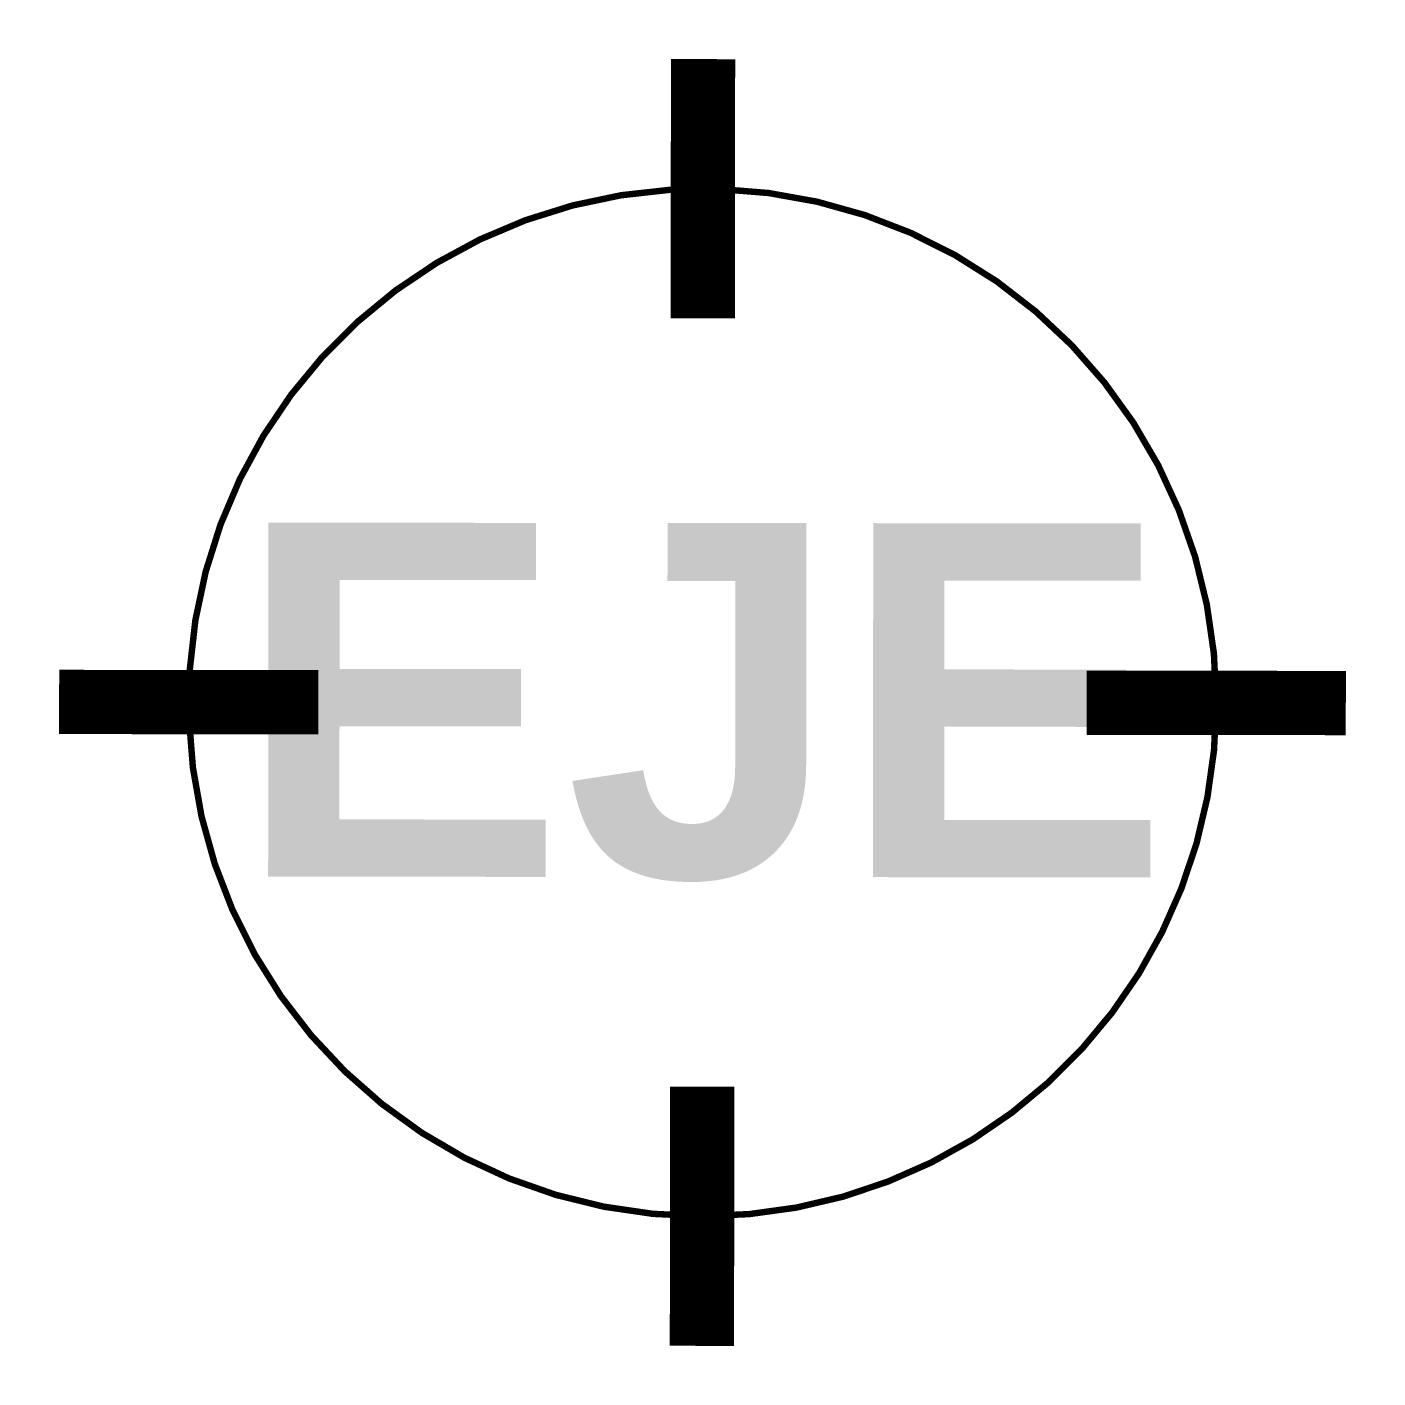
# Model space of a CAD drawing. Extents: x -1.05 to 1.05, y -0.25 to 1.85.
import ezdxf
from ezdxf.enums import TextEntityAlignment as Align

# ---------------------------------------------------------------- set-up
doc = ezdxf.new("R2010")
doc.units = 0
doc.layers.add('EJES', color=5, linetype='CONTINUOUS')
doc.styles.add('SANSSERIFBOLD', font='SASB____.pfb')

msp = doc.modelspace()

# ---------------------------------------------------------------- linework, layer by layer
at = {"layer": 'EJES', "const_width": 0.1}
for points in [[(0.0012, 1.3967), (0.0015, 1.7999)], [(-0.5969, 0.7996), (-1.0001, 0.8)], [(0.5982, 0.7987), (1.0014, 0.7983)], [(0.0002, 0.2016), (-0.0002, -0.2016)]]:
    msp.add_lwpolyline(points, dxfattribs=at)
at = {"layer": 'EJES', "const_width": 0.01}
msp.add_lwpolyline([(0.7998, 0.7985, 2.414214), (0, 0, 0.414214)], format="xyb", close=True, dxfattribs=at)

# ---------------------------------------------------------------- texts
at = {"layer": 'EJES', "style": 'SANSSERIFBOLD', "flags": 4}
msp.add_attdef('EJE', text='NO', height=0.55065, rotation=359.9524, dxfattribs=at).set_placement((0.0007, 0.7991), align=Align.MIDDLE)

doc.saveas('drawing.dxf')
